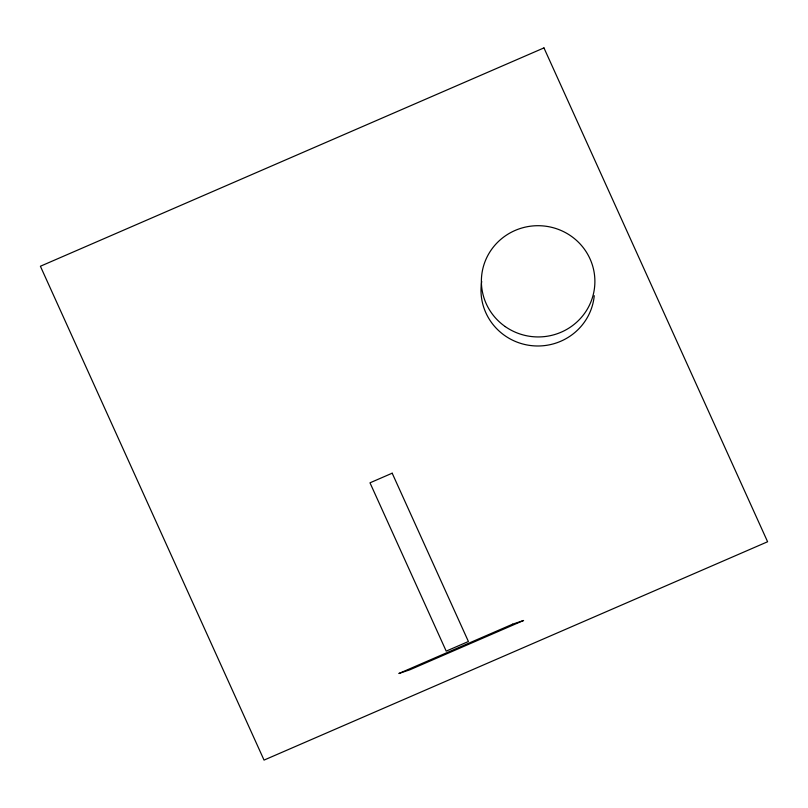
<?xml version="1.0" encoding="UTF-8"?>
<svg xmlns="http://www.w3.org/2000/svg" width="808" height="808" viewBox="0 0 808 808"><rect width="100%" height="100%" fill="white"/><g stroke="black" fill="none" stroke-linecap="round" stroke-linejoin="round"><path stroke-width="1.21" d="M594.254 295.698A56.752 55.611 2.4 0 1 530.573 345.531A56.752 55.611 2.4 0 1 481.719 281.457M543.956 47.904L40.4 266.246L264.044 760.096L767.6 541.754L543.956 47.904M392.183 473.195L369.993 482.82L446.208 651.127L468.408 641.501L392.183 473.195M512.696 624.15L398.869 673.508L409.767 669.832L523.594 620.483L512.696 624.15M505.263 326.604A56.752 55.611 2.4 0 0 594.638 286.648A56.752 55.611 2.4 0 0 514.504 230.714A56.752 55.611 2.4 0 0 505.263 326.604"/></g></svg>
